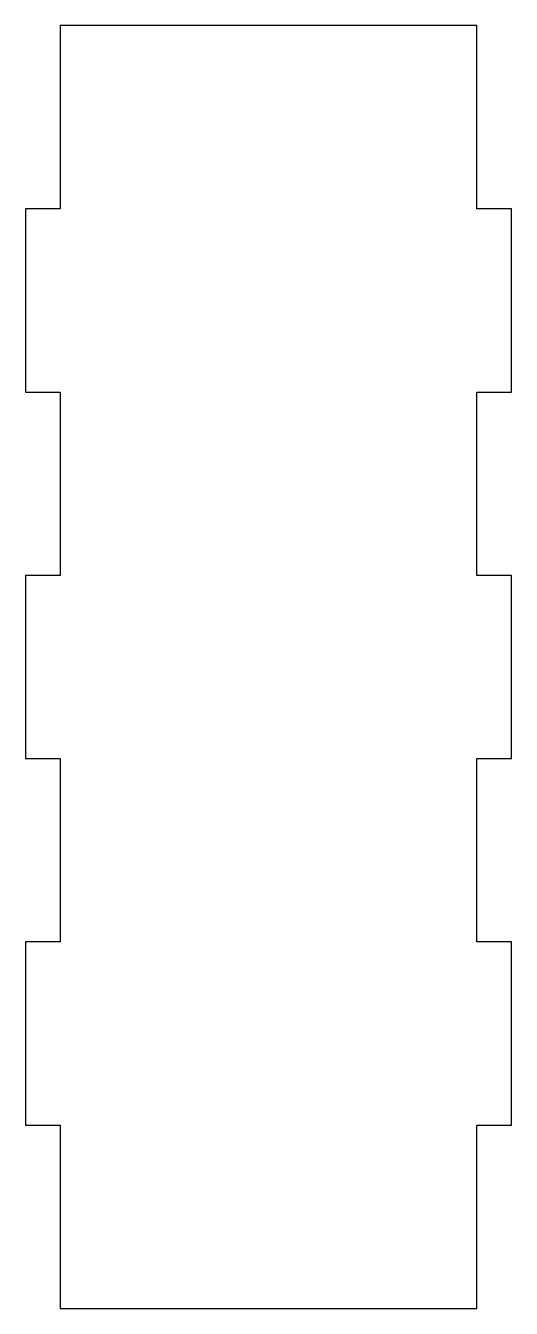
# Model space of a CAD drawing. Extents: x -16 to 26, y -102 to 10.
import ezdxf

# ---------------------------------------------------------------- set-up
doc = ezdxf.new("R2010")
doc.units = 0
doc.layers.add('MODELSKETCH_VISIBLE', color=7, linetype='CONTINUOUS')

msp = doc.modelspace()

# ---------------------------------------------------------------- linework, layer by layer
at = {"layer": 'MODELSKETCH_VISIBLE'}
for p, q in [((23.18, 9.94), (-13.18, 9.94)), ((-13.18, 9.94), (-13.18, -6.02)), ((23.18, -6.02), (23.18, 9.94)), ((-16.18, -6.02), (-16.18, -21.97)), ((-13.18, -6.02), (-16.18, -6.02)), ((26.18, -6.02), (23.18, -6.02)), ((26.18, -21.97), (26.18, -6.02)), ((-16.18, -21.97), (-13.18, -21.97)), ((-13.18, -21.97), (-13.18, -37.93)), ((23.18, -21.97), (26.18, -21.97)), ((23.18, -37.93), (23.18, -21.97)), ((-16.18, -37.93), (-16.18, -53.89)), ((-13.18, -37.93), (-16.18, -37.93)), ((26.18, -37.93), (23.18, -37.93)), ((26.18, -53.89), (26.18, -37.93)), ((-16.18, -53.89), (-13.18, -53.89)), ((-13.18, -53.89), (-13.18, -69.84)), ((23.18, -53.89), (26.18, -53.89)), ((23.18, -69.84), (23.18, -53.89)), ((-13.18, -69.84), (-16.18, -69.84)), ((-16.18, -69.84), (-16.18, -85.8)), ((26.18, -69.84), (23.18, -69.84)), ((26.18, -85.8), (26.18, -69.84)), ((-16.18, -85.8), (-13.18, -85.8)), ((-13.18, -85.8), (-13.18, -101.76)), ((23.18, -85.8), (26.18, -85.8)), ((23.18, -101.76), (23.18, -85.8)), ((-13.18, -101.76), (23.18, -101.76))]:
    msp.add_line(p, q, dxfattribs=at)

doc.saveas('drawing.dxf')
